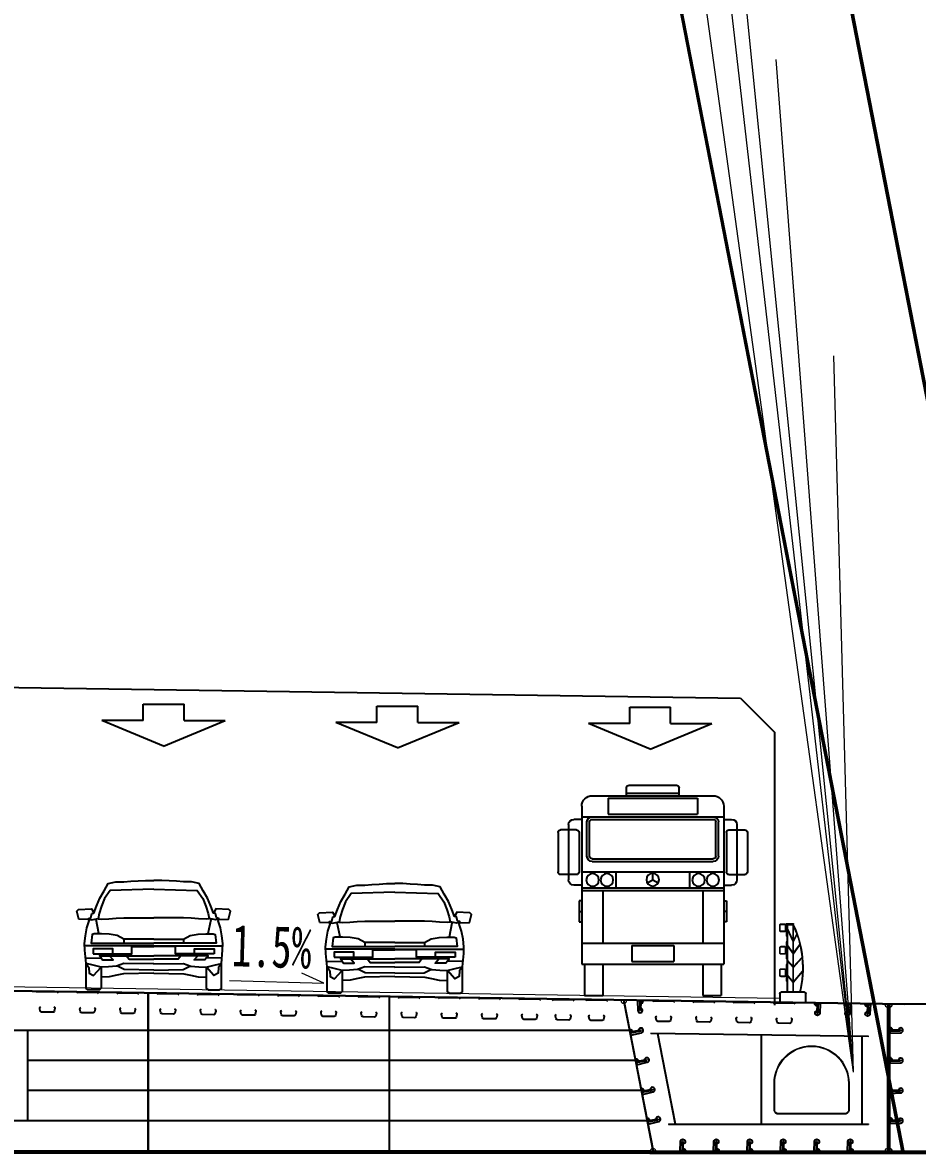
# Model space of a CAD drawing. Extents: x -2611510 to 954358, y -247163 to 181535.
# Drawn here: x 792917 to 806275, y 39060 to 55934 of the extents above; entities that cross this region are included whole.
import ezdxf

# ---------------------------------------------------------------- set-up
doc = ezdxf.new("R2010")
doc.units = 0
doc.layers.get('Defpoints').update_dxf_attribs({"color": 8})
doc.layers.add('HZ', color=2, linetype='Continuous')
doc.layers.add('车', color=4, linetype='Continuous')
for name, color, linetype, lineweight in [('文字', 7, 'Continuous', 15), ('标注', 3, 'Continuous', 18), ('细实线', 7, 'Continuous', 15), ('钢板粗线', 1, 'Continuous', 25), ('钢板细线', 6, 'Continuous', 15)]:
    doc.layers.add(name, color=color, linetype=linetype, lineweight=lineweight)
doc.styles.add('fs', font='仿宋_GB2312.TTF', dxfattribs={"width": 0.7})

# ---------------------------------------------------------------- blocks, each defined once
blk = doc.blocks.new('34')
at = {"layer": 'HZ', "color": 7}
for p, q in [((1707.229, 35.441), (1701.209, 35.441)), ((1702.911, 35.441), (1702.911, 35.833)), ((1705.528, 35.572), (1702.911, 35.572)), ((1705.397, 35.964), (1703.042, 35.964)), ((1705.528, 35.441), (1705.528, 35.833)), ((1700.686, 34.917), (1700.686, 27.065)), ((1706.444, 35.31), (1701.995, 35.31)), ((1701.995, 35.31), (1701.995, 34.525)), ((1706.444, 35.31), (1706.444, 34.525)), ((1707.753, 34.917), (1707.753, 27.065)), ((1707.753, 34.394), (1700.686, 34.394)), ((1706.444, 34.525), (1701.995, 34.525)), ((1700.032, 34.001), (1700.032, 31.253)), ((1700.686, 34.263), (1700.293, 34.263)), ((1700.948, 32.431), (1700.948, 34.132)), ((1701.079, 32.431), (1701.079, 34.132)), ((1707.229, 34.263), (1701.209, 34.263)), ((1707.36, 32.431), (1707.36, 34.132)), ((1707.491, 32.431), (1707.491, 34.132)), ((1707.753, 34.263), (1708.145, 34.263)), ((1708.407, 34.001), (1708.407, 31.253)), ((1699.508, 33.609), (1699.508, 31.657)), ((1700.424, 33.739), (1699.639, 33.739)), ((1700.555, 33.609), (1700.555, 31.646)), ((1707.884, 33.609), (1707.884, 31.646)), ((1708.015, 33.739), (1708.8, 33.739)), ((1708.931, 33.609), (1708.931, 31.657)), ((1707.229, 32.3), (1701.209, 32.3)), ((1707.229, 32.169), (1701.209, 32.169)), ((1700.424, 31.515), (1699.639, 31.515)), ((1707.753, 31.646), (1700.686, 31.646)), ((1702.387, 31.646), (1702.387, 30.86)), ((1704.219, 31.262), (1704.219, 31.578)), ((1706.052, 31.646), (1706.052, 30.86)), ((1708.015, 31.515), (1708.8, 31.515)), ((1700.686, 30.991), (1700.293, 30.991)), ((1704.219, 31.262), (1703.945, 31.104)), ((1704.494, 31.104), (1704.219, 31.262)), ((1707.753, 30.991), (1708.145, 30.991)), ((1707.753, 30.86), (1700.686, 30.86)), ((1707.753, 30.729), (1700.686, 30.729)), ((1701.733, 30.729), (1701.733, 28.112)), ((1706.706, 30.729), (1706.706, 28.112)), ((1700.686, 30.206), (1700.555, 30.206)), ((1700.555, 30.206), (1700.555, 29.159)), ((1707.753, 30.206), (1707.884, 30.206)), ((1707.884, 30.206), (1707.884, 29.159)), ((1700.555, 29.682), (1700.686, 29.682)), ((1707.884, 29.682), (1707.753, 29.682)), ((1700.555, 29.159), (1700.686, 29.159)), ((1707.884, 29.159), (1707.753, 29.159)), ((1707.753, 28.112), (1700.686, 28.112)), ((1703.172, 27.981), (1703.172, 27.196)), ((1705.266, 27.981), (1703.172, 27.981)), ((1705.266, 27.981), (1705.266, 27.196)), ((1707.753, 27.065), (1700.686, 27.065)), ((1700.817, 27.065), (1700.817, 25.495)), ((1701.733, 27.065), (1701.733, 25.495)), ((1705.266, 27.196), (1703.172, 27.196)), ((1706.706, 27.065), (1706.706, 25.495)), ((1707.622, 27.065), (1707.622, 25.495)), ((1701.733, 25.495), (1700.817, 25.495)), ((1707.622, 25.495), (1706.706, 25.495))]:
    blk.add_line(p, q, dxfattribs=at)
for centre, radius in [((1701.228, 31.25), 0.314), ((1701.94, 31.25), 0.314), ((1704.219, 31.262), 0.317), ((1706.499, 31.25), 0.314), ((1707.211, 31.25), 0.314)]:
    blk.add_circle(centre, radius, dxfattribs=at)
for centre, radius, start, end in [((1701.209, 34.917), 0.523, 90, 180), ((1703.042, 35.833), 0.131, 90, 180), ((1705.397, 35.833), 0.131, 0, 90), ((1707.229, 34.917), 0.523, 0, 90), ((1701.209, 34.132), 0.262, 90, 180), ((1707.229, 34.132), 0.262, 0, 90), ((1700.293, 34.001), 0.262, 90, 180), ((1701.209, 34.132), 0.131, 90, 180), ((1707.229, 34.132), 0.131, 0, 90), ((1708.145, 34.001), 0.262, 0, 90), ((1699.639, 33.609), 0.131, 90, 180), ((1700.424, 33.609), 0.131, 0, 90), ((1708.015, 33.609), 0.131, 90, 180), ((1708.8, 33.609), 0.131, 0, 90), ((1701.209, 32.431), 0.262, 180, 270), ((1701.209, 32.431), 0.131, 180, 270), ((1707.229, 32.431), 0.262, 270, 0), ((1707.229, 32.431), 0.131, 270, 0), ((1699.639, 31.646), 0.131, 180, 270), ((1700.424, 31.646), 0.131, 270, 0), ((1708.015, 31.646), 0.131, 180, 270), ((1708.8, 31.646), 0.131, 270, 0), ((1700.293, 31.253), 0.262, 180, 270), ((1708.145, 31.253), 0.262, 270, 0)]:
    blk.add_arc(centre, radius, start, end, dxfattribs=at)
blk = doc.blocks.new('A$C1F375032')
at = {"layer": '车', "ltscale": 1000}
for p, q in [((-0.838, 1.048), (-0.838, 1.716)), ((-0.838, 1.716), (0.838, 1.716)), ((0.838, 1.048), (0.838, 1.716)), ((0, 0), (-2.524, 1.048)), ((-0.838, 1.048), (-2.524, 1.048)), ((0, 0), (2.524, 1.048)), ((0.838, 1.048), (2.524, 1.048))]:
    blk.add_line(p, q, dxfattribs=at)
blk = doc.blocks.new('CAMRY-F')
at = {"color": 150}
for p, q in [((-0.718, 0.751), (-0.754, 0.941)), ((0.747, 0.751), (0.783, 0.941))]:
    blk.add_line(p, q, dxfattribs=at)
for points in [[(0.015, 0.347), (-0.386, 0.352), (-0.482, 0.317), (-0.591, 0.308), (-0.687, 0.304), (-0.797, 0.33), (-0.893, 0.352), (-0.91, 0.531), (-0.914, 0.618), (-0.901, 0.723), (-0.879, 0.827), (-0.849, 0.924), (-0.858, 0.941), (-0.988, 0.945), (-1.015, 1.05), (-0.993, 1.076), (-0.818, 1.085), (-0.788, 1.024), (-0.753, 1.12), (-0.705, 1.225), (-0.648, 1.325), (-0.596, 1.421), (-0.491, 1.443), (-0.386, 1.447), (-0.29, 1.452), (-0.194, 1.46), (-0.094, 1.465), (0.014, 1.465)], [(0.013, 0.347), (0.415, 0.352), (0.511, 0.317), (0.62, 0.308), (0.716, 0.304), (0.825, 0.33), (0.921, 0.352), (0.939, 0.531), (0.943, 0.618), (0.93, 0.723), (0.908, 0.827), (0.878, 0.924), (0.886, 0.941), (1.017, 0.945), (1.043, 1.05), (1.021, 1.076), (0.847, 1.085), (0.817, 1.024), (0.782, 1.12), (0.734, 1.225), (0.677, 1.325), (0.624, 1.421), (0.52, 1.443), (0.415, 1.447), (0.319, 1.452), (0.223, 1.46), (0.123, 1.465), (0.014, 1.465)], [(0.014, 1.349), (-0.568, 1.331), (-0.644, 1.221), (-0.684, 1.117), (-0.716, 1.021), (-0.731, 0.951), (-0.688, 0.944), (-0.588, 0.951), (-0.489, 0.959), (-0.385, 0.964), (-0.284, 0.961), (0.014, 0.961)], [(0.014, 1.349), (0.596, 1.331), (0.673, 1.221), (0.712, 1.117), (0.745, 1.021), (0.759, 0.951), (0.717, 0.944), (0.616, 0.951), (0.517, 0.959), (0.414, 0.964), (0.313, 0.961), (0.014, 0.961)], [(-0.859, 0.939), (-0.859, 0.956), (-0.827, 0.964), (-0.812, 1.021), (-0.788, 1.024)], [(-0.859, 0.939), (-0.817, 0.936), (-0.775, 0.944), (-0.731, 0.954)], [(0.888, 0.939), (0.846, 0.936), (0.804, 0.944), (0.759, 0.954)], [(0.888, 0.939), (0.888, 0.956), (0.856, 0.964), (0.841, 1.021), (0.817, 1.024)], [(-0.386, 0.679), (-0.476, 0.727), (-0.583, 0.744), (-0.686, 0.749), (-0.783, 0.749), (-0.808, 0.739), (-0.824, 0.624), (-0.386, 0.624)], [(0.014, 0.679), (-0.386, 0.679), (-0.386, 0.624), (0.014, 0.624)], [(0.014, 0.679), (0.415, 0.679), (0.415, 0.624), (0.014, 0.624)], [(0.415, 0.679), (0.505, 0.727), (0.612, 0.744), (0.715, 0.749), (0.812, 0.749), (0.837, 0.739), (0.852, 0.624), (0.414, 0.624)], [(0.014, 0.589), (-0.911, 0.589)], [(-0.899, 0.422), (-0.692, 0.426), (-0.714, 0.456), (0.014, 0.456)], [(-0.692, 0.426), (-0.671, 0.4), (-0.53, 0.399), (-0.576, 0.456)], [(-0.533, 0.479), (-0.279, 0.479), (-0.279, 0.579), (0.014, 0.579)], [(-0.35, 0.456), (-0.312, 0.409), (0.014, 0.409)], [(0.014, 0.589), (0.94, 0.589)], [(0.562, 0.479), (0.307, 0.479), (0.307, 0.579), (0.014, 0.579)], [(0.378, 0.456), (0.341, 0.409), (0.014, 0.409)], [(0.928, 0.422), (0.72, 0.426), (0.742, 0.456), (0.014, 0.456)], [(0.72, 0.426), (0.7, 0.4), (0.559, 0.399), (0.605, 0.456)], [(-0.687, 0.304), (-0.687, 0.02), (-0.714, -0.002), (-0.866, -0.002), (-0.893, 0.016), (-0.893, 0.352)], [(-0.893, 0.352), (-0.853, 0.299), (-0.849, 0.221), (-0.792, 0.19), (-0.692, 0.304)], [(0.014, 0.264), (-0.382, 0.269), (-0.469, 0.317)], [(0.014, 0.264), (0.411, 0.269), (0.498, 0.317)], [(0.716, 0.304), (0.716, 0.02), (0.742, -0.002), (0.895, -0.002), (0.921, 0.016), (0.921, 0.352)], [(0.921, 0.352), (0.882, 0.299), (0.878, 0.221), (0.821, 0.19), (0.72, 0.304)], [(0.014, 0.222), (-0.39, 0.212), (-0.478, 0.195), (-0.583, 0.173), (-0.687, 0.169)], [(0.014, 0.222), (0.419, 0.212), (0.507, 0.195), (0.612, 0.173), (0.716, 0.169)]]:
    blk.add_lwpolyline(points, dxfattribs=at)
for points in [[(-0.796, 0.479), (-0.533, 0.479), (-0.533, 0.547), (-0.796, 0.547)], [(0.825, 0.479), (0.562, 0.479), (0.562, 0.547), (0.825, 0.547)]]:
    blk.add_lwpolyline(points, close=True, dxfattribs=at)
blk = doc.blocks.new('U型肋1')
at = {"layer": 'Defpoints'}
blk.add_line((-160, 0), (160, 0), dxfattribs=at)
at = {"layer": '钢板粗线', "color": 6}
for p, q in [((148, -10), (160, 0)), ((-148, -10), (-160, 0))]:
    blk.add_line(p, q, dxfattribs=at)
blk.add_lwpolyline([(-99, -220, 0.414266), (-114, -245), (-104, -285, 0.348876), (-85, -300), (85, -300, 0.348876), (104, -285), (114, -245, 0.414091), (99, -220, 0.414091)], format="xyb", dxfattribs=at)
blk = doc.blocks.new('12-140加劲 有过焊孔')
at = {"layer": 'Defpoints'}
blk.add_line((0, 0), (0, 140), dxfattribs=at)
at = {"layer": '钢板粗线', "color": 7}
for p, q in [((-6, 0), (-6, 140)), ((-6, 140), (6, 140)), ((6, 0), (6, 140)), ((41, 0), (35, 141)), ((-41, 0), (41, 0))]:
    blk.add_line(p, q, dxfattribs=at)
for centre, start, end in [((0, 140), 2.441, 260.1291), ((-6, 0), 90, 180)]:
    blk.add_arc(centre, 35, start, end, dxfattribs=at)
blk = doc.blocks.new('14-160加劲 有过焊孔')
at = {"layer": 'Defpoints'}
blk.add_line((38609, 31489), (38609, 31649), dxfattribs=at)
at = {"layer": '钢板粗线', "color": 7}
for p, q in [((38602, 31489), (38602, 31649)), ((38602, 31649), (38616, 31649)), ((38616, 31489), (38616, 31649)), ((38651, 31489), (38644, 31651)), ((38567, 31489), (38651, 31489))]:
    blk.add_line(p, q, dxfattribs=at)
for centre, start, end in [((38609, 31649), 2.4932, 258.463), ((38602, 31489), 90, 180)]:
    blk.add_arc(centre, 35, start, end, dxfattribs=at)
blk = doc.blocks.new('边护栏')
at = {"color": 1}
for p, q in [((100, 1030), (-13, 1030)), ((-13, 1030), (-13, 1020)), ((-13, 10), (-13, 1020)), ((90, 1020), (-13, 1020)), ((-10, 10), (-10, 1020)), ((90, 1020), (90, 10)), ((100, 1030), (100, 840)), ((-13, 755), (-62, 860)), ((-13, 765), (-60, 866)), ((-13, 774), (-58, 871)), ((90, 1008), (-13, 1008)), ((-8, 10), (-8, 1008)), ((-8, 774), (78, 958)), ((-8, 765), (78, 948)), ((-8, 755), (78, 939)), ((78, 1008), (78, 10)), ((-10, 573), (-105, 709)), ((-13, 583), (-104, 714)), ((-13, 590), (-103, 719)), ((-10, 573), (78, 698)), ((-8, 590), (78, 712)), ((-8, 583), (78, 705)), ((90, 840), (100, 840)), ((90, 755), (100, 755)), ((100, 755), (100, 505)), ((-13, 380), (-137, 518)), ((-13, 374), (-137, 513)), ((-13, 386), (-136, 524)), ((-8, 386), (78, 481)), ((-8, 380), (78, 475)), ((-8, 374), (78, 469)), ((90, 505), (100, 505)), ((90, 420), (100, 420)), ((100, 420), (100, 170)), ((-13, 160), (-143, 321)), ((-13, 154), (-143, 315)), ((-13, 147), (-143, 308)), ((-8, 160), (78, 265)), ((-8, 154), (78, 259)), ((-8, 147), (78, 253)), ((90, 170), (100, 170)), ((-175, 10), (175, 10)), ((-175, 0), (175, 0)), ((-200, -148), (-200, -15)), ((250, -140), (-200, -148)), ((-190, -148), (-190, -15)), ((190, -15), (190, -140)), ((200, -15), (200, -140))]:
    blk.add_line(p, q, dxfattribs=at)
for points in [[(200, 1000), (200, 930, -0.414214), (180, 910), (120, 910, -0.414214), (100, 930), (100, 1000, -0.414214), (120, 1020), (180, 1020, -0.414214)], [(192, 1000), (192, 930, -0.414214), (180, 918), (120, 918, -0.414214), (108, 930), (108, 1000, -0.414214), (120, 1012), (180, 1012, -0.414214)], [(200, 665), (200, 595, -0.414214), (180, 575), (120, 575, -0.414214), (100, 595), (100, 665, -0.414214), (120, 685), (180, 685, -0.414214)], [(192, 665), (192, 595, -0.414214), (180, 583), (120, 583, -0.414214), (108, 595), (108, 665, -0.414214), (120, 677), (180, 677, -0.414214)], [(200, 330), (200, 260, -0.414214), (180, 240), (120, 240, -0.414214), (100, 260), (100, 330, -0.414214), (120, 350), (180, 350, -0.414214)], [(192, 330), (192, 260, -0.414214), (180, 248), (120, 248, -0.414214), (108, 260), (108, 330, -0.414214), (120, 342), (180, 342, -0.414214)]]:
    blk.add_lwpolyline(points, format="xyb", close=True, dxfattribs=at)
for centre, radius, start, end in [((1346, 372), 1500, 154.8932, 193.9471), ((1346, 372), 1490, 155.7268, 194.0427), ((-175, -15), 25, 90, 180), ((175, -15), 25, 360, 90), ((175, -15), 15, 360, 90), ((-175, -15), 15, 90, 180)]:
    blk.add_arc(centre, radius, start, end, dxfattribs=at)

msp = doc.modelspace()

# ---------------------------------------------------------------- linework, layer by layer
for p, q in [((799447.7, 73020.7), (806046, 39075)), ((799472.1, 73020.7), (806070.5, 39075)), ((801994.5, 73020.7), (808593, 39074.3)), ((802018.9, 73020.7), (808617.4, 39074.3)), ((792389.9, 39077.8), (802278.8, 39077.5)), ((802278.8, 39061.5), (792389.9, 39061.8))]:
    msp.add_line(p, q)
at = {"color": 8}
for p, q in [((799459.9, 73020.7), (806058.3, 39075)), ((799459.9, 73020.7), (806058.3, 39075)), ((802006.7, 73020.7), (808605.2, 39074.3)), ((792389.9, 46020.6), (803636.1, 45851.9)), ((803631.9, 45852), (804139.9, 45344)), ((803631.9, 45852), (804139.9, 45344)), ((804139.9, 45344), (804139.9, 41273.9))]:
    msp.add_line(p, q, dxfattribs=at)
at = {"lineweight": 15}
for p in [(800927.7, 72020.7), (802746.7, 62662.7), (803403.7, 59282.7), (804161.8, 55382.7), (805020.7, 50963.7)]:
    msp.add_line(p, (805315.9, 40273.6), dxfattribs=at)
at = {"layer": 'Defpoints'}
for p, q in [((794790.1, 41444.5), (794790.1, 39096.5)), ((798390.1, 41390.5), (798390.1, 39096.5)), ((801889.6, 41354), (802328.4, 39096.5)), ((801978.5, 40896.5), (792389.6, 40896.5)), ((792989.9, 40896.5), (792989.9, 39546.5)), ((802066, 40446.5), (792989.9, 40446.5)), ((802153.5, 39996.5), (792989.9, 39996.5)), ((802241, 39546.5), (792389.6, 39546.5))]:
    msp.add_line(p, q, dxfattribs=at)
at = {"layer": 'Defpoints', "color": 8}
for p, q in [((805845.1, 41279.1), (805845.1, 39096.5)), ((805545.1, 40803.1), (802294.7, 40851.8)), ((802395, 40850.3), (802658.2, 39496.5)), ((803945.4, 39501.5), (803945.4, 40827.1)), ((805445.1, 40804.6), (805445.1, 39496.5)), ((802558.2, 39496.5), (805545.1, 39496.5))]:
    msp.add_line(p, q, dxfattribs=at)
at = {"layer": '文字'}
for p, q in [((797413.2, 41600.5), (797086.5, 41748.6)), ((796003.6, 41641.8), (797413.2, 41600.5)), ((802278.8, 39077.5), (810956.9, 39076.4)), ((802278.8, 39061.5), (810956.9, 39060.4))]:
    msp.add_line(p, q, dxfattribs=at)
at = {"layer": '钢板细线'}
for p, q in [((794784.1, 41444.5), (794784.1, 39096.5)), ((794796.1, 41444.4), (794796.1, 39096.5)), ((798384.1, 41390.5), (798384.1, 39096.5)), ((798396.1, 41390.4), (798396.1, 39096.5)), ((801885.6, 41338), (802321.3, 39096.5)), ((801899.9, 41337.8), (802335.6, 39096.5)), ((801970.4, 40901.5), (792389.6, 40901.5)), ((801972.4, 40891.5), (792389.6, 40891.5)), ((792984.9, 40891.5), (792984.9, 39551.5)), ((792994.9, 40891.5), (792994.9, 39551.5)), ((802294.8, 40856.8), (802294.6, 40846.8)), ((805545, 40798.1), (802294.6, 40846.8)), ((805545.2, 40808.1), (802294.8, 40856.8)), ((802390.9, 40845.4), (802652.1, 39501.5)), ((802401.1, 40845.2), (802662.3, 39501.5)), ((803940.4, 39501.5), (803940.4, 40822.1)), ((803950.4, 39501.5), (803950.4, 40822)), ((805440.1, 40799.6), (805440.1, 39501.5)), ((805450.1, 40799.5), (805450.1, 39501.5)), ((805545, 40798.1), (805545.2, 40808.1)), ((802057.9, 40451.5), (792994.9, 40451.5)), ((802059.9, 40441.5), (792994.9, 40441.5)), ((802145.4, 40001.5), (792994.9, 40001.5)), ((802147.3, 39991.5), (792994.9, 39991.5)), ((802232.9, 39551.5), (792389.6, 39551.5)), ((802234.8, 39541.5), (792389.6, 39541.5)), ((802558.2, 39501.5), (802558.2, 39491.5)), ((802558.2, 39501.5), (805545.1, 39501.5)), ((802558.2, 39491.5), (805545.1, 39491.5)), ((805545.1, 39501.5), (805545.1, 39491.5)), ((802278.4, 39096.5), (792389.6, 39096.5)), ((802278.4, 39080.5), (792389.6, 39080.5)), ((802278.4, 39096.5), (810974.4, 39096.5)), ((802278.4, 39096.5), (802278.4, 39060.5)), ((802278.4, 39060.5), (810974.4, 39060.5))]:
    msp.add_line(p, q, dxfattribs=at)
at = {"layer": '钢板细线', "color": 3}
for p, q in [((805825.1, 41279.4), (805825.1, 39096.5)), ((805865.1, 41278.8), (805865.1, 39096.5))]:
    msp.add_line(p, q, dxfattribs=at)
at = {"layer": '钢板细线', "elevation": 0}
for points in [[(804214.9, 41374.1), (792614.9, 41548.1)], [(815139.6, 41381.6), (806089.6, 41291), (792389.9, 41496.5)], [(815139.6, 41365.6), (806089.6, 41275), (792389.9, 41480.5)]]:
    msp.add_lwpolyline(points, dxfattribs=at)
at = {"layer": '钢板细线'}
for points in [[(804135.4, 40106.5, -1), (805255.4, 40106.5), (805255.4, 39706.5, -0.4142136), (805195.4, 39646.5), (804195.4, 39646.5, -0.4142136), (804135.4, 39706.5)], [(804145.4, 40106.5, -1), (805245.4, 40106.5), (805245.4, 39706.5, -0.4142136), (805195.4, 39656.5), (804195.4, 39656.5, -0.4142136), (804145.4, 39706.5)]]:
    msp.add_lwpolyline(points, format="xyb", close=True, dxfattribs=at)
for centre, start, end in [((801885.6, 41338), 179.14063, 281), ((801899.9, 41337.8), 281, 359.13766), ((805825.1, 41279.4), 179.14063, 270), ((805865.1, 41279.8), 270, 357.50269), ((802321.3, 39096.5), 101, 180), ((802335.6, 39096.5), 0, 101), ((805825.1, 39096.5), 90, 180), ((805865.1, 39096.5), 0, 90)]:
    msp.add_arc(centre, 35, start, end, dxfattribs=at)

# ---------------------------------------------------------------- block references
at = {"color": 0, "linetype": 'Continuous', "xscale": -300, "yscale": 300, "zscale": 300}
msp.add_blockref('34', (1313589.6, 33766.1), dxfattribs=at)
at = {"xscale": -1114.105263154488, "yscale": 1114.105263154488, "zscale": 1114.105263154488}
for p in [(794889.9, 41502.7), (798487.9, 41453.3)]:
    msp.add_blockref('CAMRY-F', p, dxfattribs=at)
at = {"layer": '标注', "color": 7, "xscale": 364.7368421079591, "yscale": 364.7368421079591, "zscale": 364.7368421052631}
for p in [(795022.4, 45135.7), (798512.5, 45110.2), (802286.1, 45091.7)]:
    msp.add_blockref('A$C1F375032', p, dxfattribs=at)
at = {"layer": '标注', "xscale": -1}
msp.add_blockref('边护栏', (804414.8, 41461), dxfattribs=at)
at = {"layer": '细实线', "xscale": -1}
for p, rotation in [((804784.4, 41294.6), 179.019314305746), ((805234.4, 41287.9), 179.0193143057461), ((805534.4, 41283.4), 179.0193143057461)]:
    msp.add_blockref('12-140加劲 有过焊孔', p, dxfattribs=dict(at, rotation=rotation))
at = {"layer": '钢板细线', "xscale": -1}
for p, rotation in [((793289.6, 41467), 359.1406277563609), ((793889.6, 41458), 359.1406277563609), ((794489.6, 41449), 359.1406277563609), ((795089.6, 41440), 359.1406277563609), ((795689.6, 41431), 359.1406277563609), ((796289.6, 41422), 359.1406277563609), ((796889.6, 41413), 359.1406277563609), ((797489.6, 41404), 359.1406277563609), ((798089.6, 41395), 359.1406277563609), ((798689.6, 41386), 359.1406277563609), ((799289.6, 41377), 359.1406277563609), ((799889.6, 41368), 359.1406277563609), ((800489.6, 41359), 359.1406277563609), ((800989.6, 41351.5), 359.1406277563609), ((801489.6, 41344), 359.1406277563609), ((802489.6, 41329), 359.1406277563611), ((803089.6, 41320), 359.1406277563611), ((803689.6, 41311), 359.1406277563611), ((804289.5, 41302), 359.1406277563611)]:
    msp.add_blockref('U型肋1', p, dxfattribs=dict(at, rotation=rotation))
at = {"layer": '钢板细线'}
for name, p, rotation in [('12-140加劲 有过焊孔', (802139.6, 41334.2), 179.1406277563698), ('14-160加劲 有过焊孔', (763714.1, 72756.3), 281.0000000001198), ('14-160加劲 有过焊孔', (774375.8, 79505.8), 270.0000000000002), ('14-160加劲 有过焊孔', (763799.9, 72314.5), 281.0000000001198), ('14-160加劲 有过焊孔', (774375.8, 79055.8), 270.0000000000002), ('14-160加劲 有过焊孔', (763885.8, 71872.8), 281.0000000001198), ('14-160加劲 有过焊孔', (774375.8, 78605.8), 270.0000000000002), ('14-160加劲 有过焊孔', (763971.7, 71431.1), 281.0000000001198), ('14-160加劲 有过焊孔', (774375.8, 78155.8), 270.0000000000002)]:
    msp.add_blockref(name, p, dxfattribs=dict(at, rotation=rotation))
at = {"layer": '钢板细线', "xscale": -1}
for p in [(802773.4, 39096.5), (803273.4, 39096.5), (803773.4, 39096.5), (804273.4, 39096.5), (804773.4, 39096.5), (805273.4, 39096.5)]:
    msp.add_blockref('12-140加劲 有过焊孔', p, dxfattribs=at)

# ---------------------------------------------------------------- texts
at = {"layer": '标注', "color": 7, "style": 'fs', "width": 0.7}
msp.add_text('1.5%%%', height=625, rotation=358.32101, dxfattribs=at).set_placement((796031.9, 41854.4))

doc.saveas('drawing.dxf')
